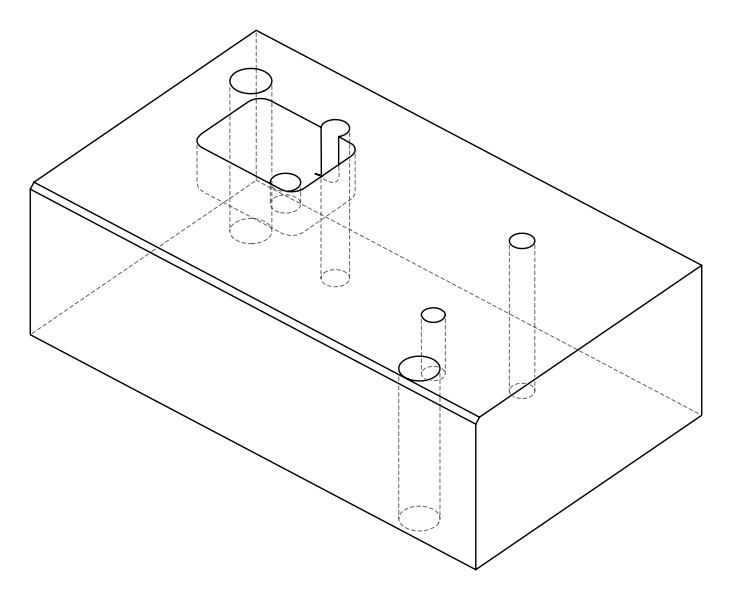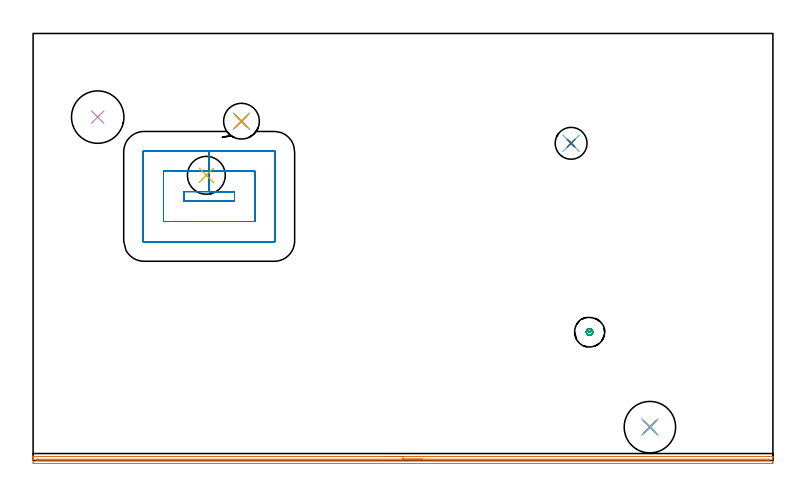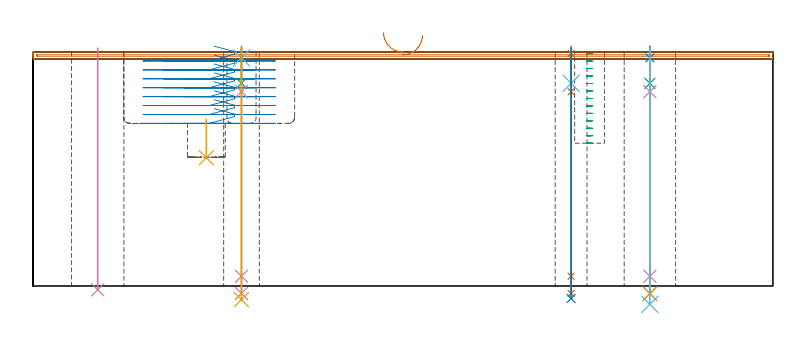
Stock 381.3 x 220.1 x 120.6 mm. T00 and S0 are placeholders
(PLAN: 18 operations, 15 tool changes, 20.2 min)
(1 AREA_MILL | FG_CHAMFER_SURFACE | UGT0205_001 | 6.25 min | 2473 mm3)
(2 MILL_RECTANGULAR_POCKET | POCKET_RECTANGULAR_STRAIGHT | UGT0201_095 | Follow Part, ap 5, ae 75% | 8.31 min | 212761 mm3)
(3 MILL_BLIND_HOLE_FROM_SOLID_MATERIAL | STEP1POCKET | NXT0201_011 | Spiral | 0.85 min | 8736 mm3)
(4 INDEXABLE_INSERT_DRILL_THROUGH_HOLE_FROM_SOLID | STEP1HOLE | NXT0302_025 | 0.5 min | 69014 mm3)
(5 INDEXABLE_INSERT_DRILL_BLIND_HOLE_FROM_SOLID | STEP1POCKET_1 | NXT0302_010 | 0.09 min | 5193 mm3)
(6 SPOT_DRILL | STEP1HOLE_1 | NXT0321_9005460120000 | 0.05 min | 190 mm3)
(7 SPOT_DRILL_1 | STEP1HOLE_2 | NXT0321_9005460120000 | 0.03 min | 13 mm3)
(8 SPOT_DRILL_2 | STEP1HOLE_3 | NXT0321_9005460120000 | 0.05 min | 183 mm3)
(9 DRILL_BLIND_HOLE_INTO_CENTER | STEP1HOLE_1 | UGT0301_352 | 0.07 min | 1104 mm3)
(10 GUN_DRILL_THROUGH_HOLE | STEP1HOLE_1 | UGT0307_007 | 0.61 min | 8339 mm3)
(11 DRILL_TO_ENLARGE_THROUGH_HOLE | STEP1HOLE_1 | UGT0301_253 | 0.52 min | 20914 mm3)
(12 DRILL_BLIND_HOLE_INTO_CENTER_1 | STEP1HOLE_2 | UGT0301_352 | 0.07 min | 1278 mm3)
(13 GUN_DRILL_THROUGH_HOLE_1 | STEP1HOLE_2 | UGT0307_007 | 0.6 min | 8324 mm3)
(14 DRILL_TO_ENLARGE_THROUGH_HOLE_1 | STEP1HOLE_2 | UGT0301_288 | 0.52 min | 15834 mm3)
(15 DRILL_BLIND_HOLE_INTO_CENTER_2 | STEP1HOLE_3 | UGT0301_352 | 0.07 min | 1100 mm3)
(16 GUN_DRILL_THROUGH_HOLE_2 | STEP1HOLE_3 | UGT0307_007 | 0.59 min | 8326 mm3)
(17 DRILL_TO_ENLARGE_THROUGH_HOLE_2 | STEP1HOLE_3 | NXT0301_104 | 0.51 min | 8930 mm3)
(18 DRILL_TO_ENLARGE_THROUGH_HOLE_3 | STEP1HOLE_3 | UGT0301_388 | 0.53 min | 47930 mm3)
(TOOL UGT0205_001 | Chamfer Mill 20 x 3 x 45 deg. | D20 FL50 Z2)
(TOOL UGT0201_095 | End mill 20 mm | D20 R3 FL38 Z4)
(TOOL NXT0201_011 | ENDMILL 12mm [2P460-1200-NA 1630] | D12 FL38 Z6)
(TOOL NXT0302_025 | Index. Insert Drill 27mm [880-D2700L32-05] | D27 PA176 FL135 Z2)
(TOOL NXT0302_010 | Index. Insert Drill 19.5mm [880-D1950L25-05] | D19.5 PA176 FL98 Z2)
(TOOL NXT0321_9005460120000 | NC Spot Drill, 142deg, 12mm, Carbide, Uncoated | D12 PA142 FL30 Z2)
(TOOL UGT0301_352 | Twist Drill 10.75 mm | D10.75 PA118 FL84 Z2)
(TOOL UGT0307_007 | Gun Drill 10 mm | D10 PA130 FL24 Z1)
(TOOL UGT0301_253 | Twist Drill 18.4 mm | D18.4 PA118 FL135 Z2)
(TOOL UGT0301_288 | Twist Drill 16.4 mm | D16.4 PA118 FL125 Z2)
(TOOL NXT0301_104 | Carbide Drill 14mm [860.1-1400-112A1-MM 2214] | D14 PA140 FL123 Z2)
(TOOL UGT0301_388 | Twist Drill 26.5 mm | D26.5 PA118 FL165 Z2)
(OP 1 AREA_MILL)
G17 G21 G94 G90
T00 M6
G54
G17 G0 G90 X180.65 Y2.1 S1061 M3
G43 Z130.6 H0
G94 G1 X180.688 Z129.728 F250.
X180.802 Z128.863
X180.991 Z128.012
X181.253 Z127.18
X181.587 Z126.374
X181.99 Z125.6
X182.458 Z124.864
X182.99 Z124.172
X183.579 Z123.529
X184.222 Z122.94
X184.914 Z122.408
X185.65 Z121.94
X186.424 Z121.537
X187.23 Z121.203
X188.062 Z120.941
X188.914 Z120.752
X189.778 Z120.638
X190.65 Z120.6
X381.117
X381.291 Y2.097 Z120.588
X381.293 Y2.087 Z120.578
X381.3 Y1.711 Z120.211
Y1.465 Z119.964
Y0.742 Z119.237
Y-0.503 Z117.994
X381.296 Y-1.025 Z117.47
X381.291 Y-1.491 Z117.005
X381.146 Y-1.494 Z117.002
X380.67 Y-1.5 Z117.
X0.63
X0.155 Y-1.494 Z117.002
X0.009 Y-1.491 Z117.005
X0. Y-1.025 Z117.47
Y0.38 Z118.876
Y0.742 Z119.237
Y1.465 Z119.964
Y1.711 Z120.211
X0.007 Y2.087 Z120.578
X0.009 Y2.097 Z120.588
X0.183 Y2.1 Z120.6
X190.65
Y0.686 Z119.186
X378.939 Y0.685 Z119.185
X379.27 Y0.679 Z119.179
X379.29 Y0.571 Z119.071
X379.298 Y0.331 Z118.831
X379.299 Y0.093 Z118.593
Y0.025 Z118.525
X379.297 Y-0.03 Z118.47
X379.292 Y-0.066 Z118.434
X379.288 Y-0.079 Z118.421
X378.825 Y-0.086 Z118.414
X2.418 Y-0.085 Z118.415
X2.361
X2.03 Y-0.079 Z118.421
X2.01 Y0.029 Z118.529
X2.004 Y0.268 Z118.768
X2.01 Y0.653 Z119.153
X2.012 Y0.681 Z119.181
X2.017 Y0.682 Z119.182
X2.041 Y0.684 Z119.184
X2.092 Y0.685 Z119.185
X2.194 Y0.686 Z119.186
X190.65
X191.522 Z119.224
X192.386 Z119.338
X193.238 Z119.526
X194.07 Z119.789
X194.876 Z120.123
X195.65 Z120.525
X196.386 Z120.994
X197.078 Z121.525
X197.721 Z122.115
X198.31 Z122.758
X198.842 Z123.45
X199.31 Z124.186
X199.713 Z124.96
X200.047 Z125.766
X200.309 Z126.598
X200.498 Z127.449
X200.612 Z128.314
X200.65 Z129.186
G0 Z130.6
M5
M2
(OP 2 MILL_RECTANGULAR_POCKET)
G17 G21 G94 G90
T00 M6
G54
G17 G0 G90 X93.386 Y133.7 S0 M3
G43 Z130.6 H0
Z123.6
G94 G1 X103.8 Z120.81 F250.
Y138.6 Z119.497
X90.75 Z116.
X77.7 F500.
Y133.7
X103.8
Y138.6
X90.75
Y149.1
X67.2
Y123.2
X114.3
Y149.1
X90.75
Y159.6
X57.2
G3 X56.7 Y159.1 R0.5
G1 Y113.2
G3 X57.2 Y112.7 R0.5
G1 X124.3
G3 X124.8 Y113.2 R0.5
G1 Y159.1
G3 X124.3 Y159.6 R0.5
G1 X90.75
X89.75
G0 X93.386 Y133.7 Z119.
G1 X103.8 Z116.21 F250.
Y138.6 Z114.897
X90.75 Z111.4
X77.7 F500.
Y133.7
X103.8
Y138.6
X90.75
Y149.1
X67.2
Y123.2
X114.3
Y149.1
X90.75
Y159.6
X57.2
G3 X56.7 Y159.1 R0.5
G1 Y113.2
G3 X57.2 Y112.7 R0.5
G1 X124.3
G3 X124.8 Y113.2 R0.5
G1 Y159.1
G3 X124.3 Y159.6 R0.5
G1 X90.75
X89.75
G0 X93.386 Y133.7 Z114.4
G1 X103.8 Z111.61 F250.
Y138.6 Z110.297
X90.75 Z106.8
X77.7 F500.
Y133.7
X103.8
Y138.6
X90.75
Y149.1
X67.2
Y123.2
X114.3
Y149.1
X90.75
Y159.6
X57.2
G3 X56.7 Y159.1 R0.5
G1 Y113.2
G3 X57.2 Y112.7 R0.5
G1 X124.3
G3 X124.8 Y113.2 R0.5
G1 Y159.1
G3 X124.3 Y159.6 R0.5
G1 X90.75
X89.75
G0 X93.386 Y133.7 Z109.8
G1 X103.8 Z107.01 F250.
Y138.6 Z105.697
X90.75 Z102.2
X77.7 F500.
Y133.7
X103.8
Y138.6
X90.75
Y149.1
X67.2
Y123.2
X114.3
Y149.1
X90.75
Y159.6
X57.2
G3 X56.7 Y159.1 R0.5
G1 Y113.2
G3 X57.2 Y112.7 R0.5
G1 X124.3
G3 X124.8 Y113.2 R0.5
G1 Y159.1
G3 X124.3 Y159.6 R0.5
G1 X90.75
X89.75
G0 X93.386 Y133.7 Z105.2
G1 X103.8 Z102.41 F250.
Y138.6 Z101.097
X90.75 Z97.6
X77.7 F500.
Y133.7
X103.8
Y138.6
X90.75
Y149.1
X67.2
Y123.2
X114.3
Y149.1
X90.75
Y159.6
X57.2
G3 X56.7 Y159.1 R0.5
G1 Y113.2
G3 X57.2 Y112.7 R0.5
G1 X124.3
G3 X124.8 Y113.2 R0.5
G1 Y159.1
G3 X124.3 Y159.6 R0.5
G1 X90.75
X89.75
G0 X93.386 Y133.7 Z100.6
G1 X103.8 Z97.81 F250.
Y138.6 Z96.497
X90.75 Z93.
X77.7 F500.
Y133.7
X103.8
Y138.6
X90.75
Y149.1
X67.2
Y123.2
X114.3
Y149.1
X90.75
Y159.6
X57.2
G3 X56.7 Y159.1 R0.5
G1 Y113.2
G3 X57.2 Y112.7 R0.5
G1 X124.3
G3 X124.8 Y113.2 R0.5
G1 Y159.1
G3 X124.3 Y159.6 R0.5
G1 X90.75
X89.75
G0 X93.386 Y133.7 Z96.
G1 X103.8 Z93.21 F250.
Y138.6 Z91.897
X90.75 Z88.4
X77.7 F500.
Y133.7
X103.8
Y138.6
X90.75
Y149.1
X67.2
Y123.2
X114.3
Y149.1
X90.75
Y159.6
X57.2
G3 X56.7 Y159.1 R0.5
G1 Y113.2
G3 X57.2 Y112.7 R0.5
G1 X124.3
G3 X124.8 Y113.2 R0.5
G1 Y159.1
G3 X124.3 Y159.6 R0.5
G1 X90.75
X89.75
G0 X93.386 Y133.7 Z91.4
G1 X103.8 Z88.61 F250.
Y138.6 Z87.297
X90.75 Z83.8
X77.7 F500.
Y133.7
X103.8
Y138.6
X90.75
Y149.1
X67.2
Y123.2
X114.3
Y149.1
X90.75
Y159.6
X57.2
G3 X56.7 Y159.1 R0.5
G1 Y113.2
G3 X57.2 Y112.7 R0.5
G1 X124.3
G3 X124.8 Y113.2 R0.5
G1 Y159.1
G3 X124.3 Y159.6 R0.5
G1 X90.75
X89.75
G0 Z130.6
M5
M2
(OP 3 MILL_BLIND_HOLE_FROM_SOLID_MATERIAL)
G17 G21 G94 G90
T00 M6
G54
G17 G0 G90 X286.8 Y66.2 S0 M3
G43 Z130.6 H1
Z119.754
G94 G3 X287.561 Y67.139 R0.778 F250.
X286.447 Y67.863 R0.939
X285.137 Y65.847 R1.7
X286.447 Y67.863 R-1.7
X285.792 Y66.855 R0.85
X286.8 Y66.2 R0.85
G0 Z115.908
G3 X287.561 Y67.139 R0.778
X286.447 Y67.863 R0.939
X285.137 Y65.847 R1.7
X286.447 Y67.863 R-1.7
X285.792 Y66.855 R0.85
X286.8 Y66.2 R0.85
G0 Z112.062
G3 X287.561 Y67.139 R0.778
X286.447 Y67.863 R0.939
X285.137 Y65.847 R1.7
X286.447 Y67.863 R-1.7
X285.792 Y66.855 R0.85
X286.8 Y66.2 R0.85
G0 Z108.215
G3 X287.561 Y67.139 R0.778
X286.447 Y67.863 R0.939
X285.137 Y65.847 R1.7
X286.447 Y67.863 R-1.7
X285.792 Y66.855 R0.85
X286.8 Y66.2 R0.85
G0 Z104.369
G3 X287.561 Y67.139 R0.778
X286.447 Y67.863 R0.939
X285.137 Y65.847 R1.7
X286.447 Y67.863 R-1.7
X285.792 Y66.855 R0.85
X286.8 Y66.2 R0.85
G0 Z100.523
G3 X287.561 Y67.139 R0.778
X286.447 Y67.863 R0.939
X285.137 Y65.847 R1.7
X286.447 Y67.863 R-1.7
X285.792 Y66.855 R0.85
X286.8 Y66.2 R0.85
G0 Z96.677
G3 X287.561 Y67.139 R0.778
X286.447 Y67.863 R0.939
X285.137 Y65.847 R1.7
X286.447 Y67.863 R-1.7
X285.792 Y66.855 R0.85
X286.8 Y66.2 R0.85
G0 Z92.831
G3 X287.561 Y67.139 R0.778
X286.447 Y67.863 R0.939
X285.137 Y65.847 R1.7
X286.447 Y67.863 R-1.7
X285.792 Y66.855 R0.85
X286.8 Y66.2 R0.85
G0 Z88.985
G3 X287.561 Y67.139 R0.778
X286.447 Y67.863 R0.939
X285.137 Y65.847 R1.7
X286.447 Y67.863 R-1.7
X285.792 Y66.855 R0.85
X286.8 Y66.2 R0.85
G0 Z85.138
G3 X287.561 Y67.139 R0.778
X286.447 Y67.863 R0.939
X285.137 Y65.847 R1.7
X286.447 Y67.863 R-1.7
X285.792 Y66.855 R0.85
X286.8 Y66.2 R0.85
G0 Z81.292
G3 X287.561 Y67.139 R0.778
X286.447 Y67.863 R0.939
X285.137 Y65.847 R1.7
X286.447 Y67.863 R-1.7
X285.792 Y66.855 R0.85
X286.8 Y66.2 R0.85
G0 Z77.446
G3 X287.561 Y67.139 R0.778
X286.447 Y67.863 R0.939
X285.137 Y65.847 R1.7
X286.447 Y67.863 R-1.7
X285.792 Y66.855 R0.85
X286.8 Y66.2 R0.85
G0 Z73.6
G3 X287.561 Y67.139 R0.778
X286.447 Y67.863 R0.939
X285.137 Y65.847 R1.7
X286.447 Y67.863 R-1.7
X285.792 Y66.855 R0.85
X286.8 Y66.2 R0.85
G0 Z130.6
M5
M2
(OP 4 INDEXABLE_INSERT_DRILL_THROUGH_HOLE_FROM_SOLID)
G17 G21 G94 G90
T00 M6
G54
G17 G0 G90 X33.3 Y177. S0 M3
G43 Z130.6 H1
G94 G81 G98 Z-1.971 F250. R122.6
G80
M5
M2
(OP 5 INDEXABLE_INSERT_DRILL_BLIND_HOLE_FROM_SOLID)
G17 G21 G94 G90
T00 M6
G54
G17 G0 G90 X89.3 Y147. S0 M3
G43 Z130.6 H1
G94 G81 G98 Z66.1 F250. R85.8
G80
M5
M2
(OP 6 SPOT_DRILL)
G17 G21 G94 G90
T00 M6
G54
G17 G0 G90 X107.4 Y174.9 S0 M3
G43 Z130.6 H0
G94 G81 G98 Z117.6 F250. R123.6
G80
M5
M2
(OP 7 SPOT_DRILL_1)
G17 G21 G94 G90
T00 M6
G54
G17 G0 G90 X277.3 Y163.5 S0 M3
G43 Z130.6 H0
G94 G81 G98 Z119.894 F250. R123.6
G80
M5
M2
(OP 8 SPOT_DRILL_2)
G17 G21 G94 G90
T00 M6
G54
G17 G0 G90 X317.9 Y17.2 S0 M3
G43 Z130.6 H0
G94 G81 G98 Z117.6 F250. R123.6
G80
M5
M2
(OP 9 DRILL_BLIND_HOLE_INTO_CENTER)
G17 G21 G94 G90
T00 M6
G54
G17 G0 G90 X107.4 Y174.9 S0 M3
G43 Z130.6 H0
G94 G81 G98 Z104.475 F250. R122.6
G80
M5
M2
(OP 10 GUN_DRILL_THROUGH_HOLE)
G17 G21 G94 G90
T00 M6
G54
G17 G0 G90 X107.4 Y174.9 M8
G43 Z130.6 H0
Z119.209
S716 M3
G94 G1 Z100.148 F125. M26
G4 X.084
Z5. F250.
G4 X.084
Z-3.832 F125.
G4 X.084
M5
M9
G0 Z119.209
Z130.6
M2
(OP 11 DRILL_TO_ENLARGE_THROUGH_HOLE)
G17 G21 G94 G90
T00 M6
G54
G17 G0 G90 X107.4 Y174.9 S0 M3
G43 Z130.6 H0
G94 G73 G98 Z-7.028 F250. Q18.233 R122.6
G80
M5
M2
(OP 12 DRILL_BLIND_HOLE_INTO_CENTER_1)
G17 G21 G94 G90
T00 M6
G54
G17 G0 G90 X277.3 Y163.5 S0 M3
G43 Z130.6 H0
G94 G81 G98 Z104.475 F250. R122.6
G80
M5
M2
(OP 13 GUN_DRILL_THROUGH_HOLE_1)
G17 G21 G94 G90
T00 M6
G54
G17 G0 G90 X277.3 Y163.5 M8
G43 Z130.6 H0
Z117.934
S716 M3
G94 G1 Z100.148 F125. M26
G4 X.084
Z5. F250.
G4 X.084
Z-3.832 F125.
G4 X.084
M5
M9
G0 Z117.934
Z130.6
M2
(OP 14 DRILL_TO_ENLARGE_THROUGH_HOLE_1)
G17 G21 G94 G90
T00 M6
G54
G17 G0 G90 X277.3 Y163.5 S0 M3
G43 Z130.6 H0
G94 G73 G98 Z-6.427 F250. Q15.878 R122.6
G80
M5
M2
(OP 15 DRILL_BLIND_HOLE_INTO_CENTER_2)
G17 G21 G94 G90
T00 M6
G54
G17 G0 G90 X317.9 Y17.2 S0 M3
G43 Z130.6 H0
G94 G81 G98 Z104.475 F250. R122.6
G80
M5
M2
(OP 16 GUN_DRILL_THROUGH_HOLE_2)
G17 G21 G94 G90
T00 M6
G54
G17 G0 G90 X317.9 Y17.2 M8
G43 Z130.6 H0
Z117.676
S716 M3
G94 G1 Z100.148 F125. M26
G4 X.084
Z5. F250.
G4 X.084
Z-3.832 F125.
G4 X.084
M5
M9
G0 Z117.676
Z130.6
M2
(OP 17 DRILL_TO_ENLARGE_THROUGH_HOLE_2)
G17 G21 G94 G90
T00 M6
G54
G17 G0 G90 X317.9 Y17.2 S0 M3
G43 Z130.6 H1
G94 G73 G98 Z-4.048 F250. Q13.85 R122.6
G80
M5
M2
(OP 18 DRILL_TO_ENLARGE_THROUGH_HOLE_3)
G17 G21 G94 G90
T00 M6
G54
G17 G0 G90 X317.9 Y17.2 S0 M3
G43 Z130.6 H0
G94 G73 G98 Z-9.461 F250. Q26.012 R122.6
G80
M5
M2
